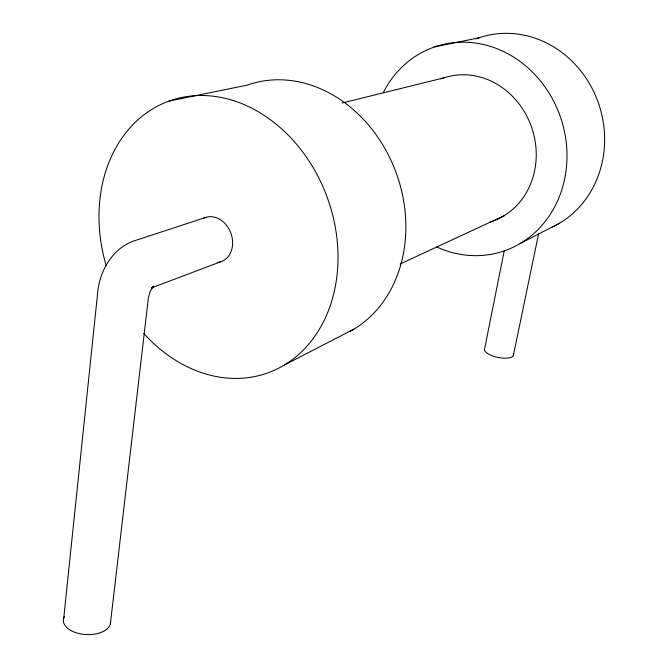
<?xml version="1.0" encoding="UTF-8"?>
<svg xmlns="http://www.w3.org/2000/svg" width="668" height="668" viewBox="0 0 668 668"><rect width="100%" height="100%" fill="white"/><g stroke="black" fill="none" stroke-linecap="round" stroke-linejoin="round"><path stroke-width="1" d="M63.744 618.042L97.954 289.987C100.617 269.454 113.109 248.521 133.258 241.173L206.061 217.325M110.354 624.004L148.371 297.97L150.141 291.357L153.448 286.021L151.335 288.426L154.024 286.514L152.221 287.357M504.273 250.617L484.659 348.596A14.805 5.394 11.8 0 0 498.487 357.522A14.805 5.394 11.8 0 0 513.433 354.123M513.341 355.543L538.717 233.257M284.493 364.945L353.848 329.199M520.28 243.444L559.492 223.237M400.174 263.977L504.098 215.739M151.452 287.9L220.231 261.939M342.083 103.006L444.061 77.814M169.129 101.06L247.277 85.112A133.767 110.779 70.2 0 1 393.477 165.948A133.767 110.779 70.2 0 1 350.249 331.261M434.709 46.869L478.856 37.859M110.612 622.275A23.647 13.36 2.8 0 1 83.082 634.274A23.647 13.36 2.8 0 1 64.495 616.372M203.339 218.444A23.422 18.712 69.8 0 1 231.287 234.376A23.422 18.712 69.8 0 1 217.325 262.449M106.103 265.363A144.605 115.706 69.8 0 1 217.818 96.852A144.605 115.706 69.8 0 1 331.37 302.262A144.605 115.706 69.8 0 1 143.72 333.399M441.122 78.866A75.709 67.752 72 0 1 531.77 127.73A75.709 67.752 72 0 1 489.828 222.143M383.298 92.56A107.782 96.484 72 0 1 511.045 55.544A107.782 96.484 72 0 1 559.65 195.916A107.782 96.484 72 0 1 436.772 247.001M476.017 38.886A101.661 92.602 72.8 0 1 596.482 97.912A101.661 92.602 72.8 0 1 552.344 227.036"/></g></svg>
